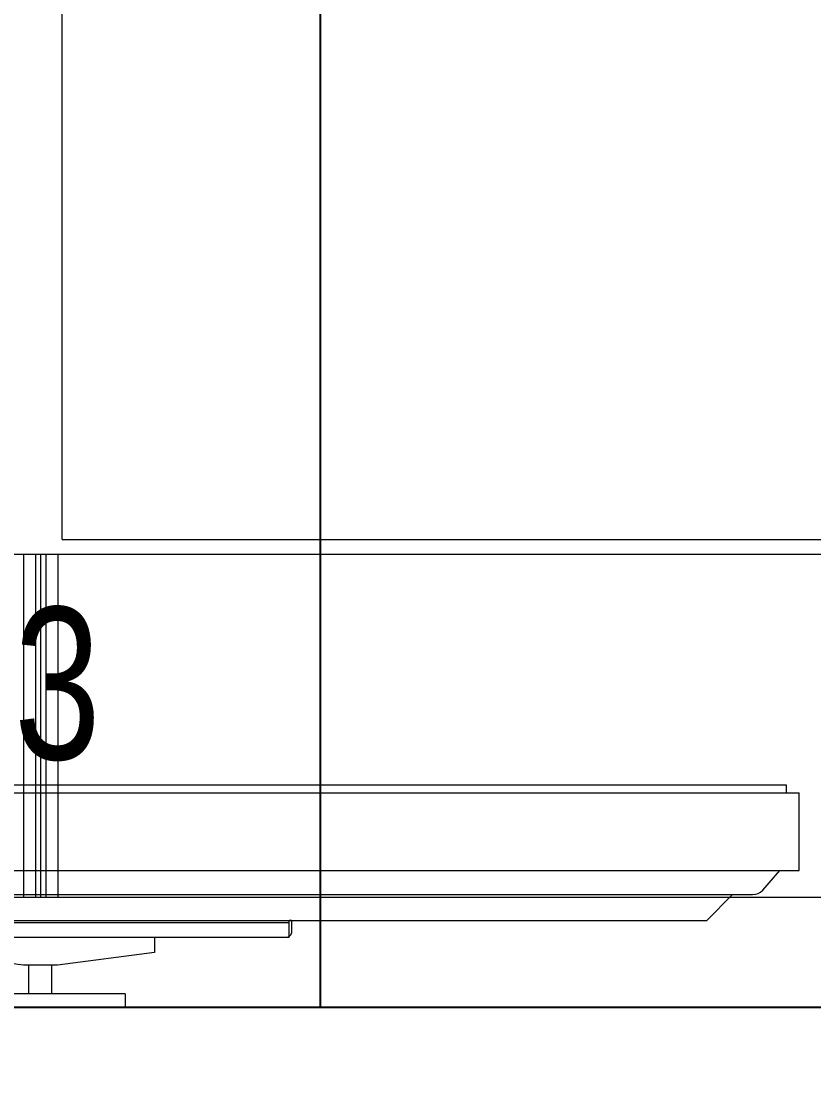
# Model space of a CAD drawing. Extents: x -12260 to 304645, y -29287 to 19916.
# Drawn here: x 11224 to 11680, y -851 to -242 of the extents above; entities that cross this region are included whole.
import ezdxf
from ezdxf import colors
from ezdxf.entities.mleader import LeaderData, LeaderLine
from ezdxf.math import Vec2, Vec3

# ---------------------------------------------------------------- set-up
doc = ezdxf.new("R2010")
doc.units = 0
doc.header["$LTSCALE"] = 0.25
doc.linetypes.add('DASHDOT', pattern=[25.4, 12.7, -6.35, 0, -6.35])
for name, color, linetype, lineweight in [('01-First Floor$0$72_EGR_EQP_TAG', 142, 'Continuous', 5), ('01-First Floor$0$Aluminum', 251, 'Continuous', 5), ('01-First Floor$0$LOADING', 253, 'Continuous', 5), ('01-First Floor$0$Walls', 251, 'Continuous', 5), ('E-LITE-CLNG-CNDT', 6, 'DASHDOT', 35), ('T-DATA-TEXT', 2, 'Continuous', 25)]:
    doc.layers.add(name, color=color, linetype=linetype, lineweight=lineweight)
doc.layers.add('01-First Floor$0$FALSE CEILING', color=251, linetype='Continuous')
doc.layers.add('01-First Floor$0$TME-NON MEDICAL FURNITURE', color=242, linetype='Continuous')
doc.styles.add('01-First Floor$0$X3G_ENTITY_257CFD', font='swisscl.ttf', dxfattribs={"height": 200})
doc.styles.add('DC_Elc_Romans', font='elc_romans.shx', dxfattribs={"width": 0.7})

# ---------------------------------------------------------------- blocks, each defined once
blk = doc.blocks.new('01-First Floor$0$GF21008-P')
at = {"layer": '01-First Floor$0$LOADING'}
for p, q in [((-0.77088, 0), (0.79062, 0)), ((0, -0.1974), (0, 0)), ((0.00691, -0.1974), (0.00691, 0)), ((0.00987, -0.1974), (0.00987, 0)), ((0.01283, -0.1974), (0.01283, 0)), ((0.01974, -0.1974), (0.01974, 0)), ((-0.7767, -0.1974), (0.79645, -0.1974)), ((0.02235, -0.20585), (0.02235, -0.73852)), ((0.02235, -0.20585), (0.63897, -0.20585))]:
    blk.add_line(p, q, dxfattribs=at)
blk = doc.blocks.new('01-First Floor$0$DM15862C-P')
at = {"lineweight": 0}
for p, q in [((-0.38346, 0), (-0.39826, -0.0149)), ((0.38346, 0), (-0.38346, 0)), ((-0.41566, -0.01746), (-0.42555, -0.02872)), ((0.41004, -0.0149), (-0.40986, -0.0149)), ((-0.43669, -0.02872), (-0.43669, -0.0734)), ((0.43652, -0.02872), (-0.43669, -0.02872)), ((0.43652, -0.0734), (-0.43669, -0.0734)), ((-0.42913, -0.078), (-0.42913, -0.0734)), ((0.42896, -0.078), (-0.42913, -0.078))]:
    blk.add_line(p, q, dxfattribs=at)
blk.add_open_spline([(-0.40986, -0.0149), (-0.41208, -0.0149), (-0.41412, -0.01575), (-0.41566, -0.01746)], degree=3, dxfattribs=at)
blk = doc.blocks.new('01-First Floor$0$DM15863A-P')
at = {"color": 0, "lineweight": 0}
for p, q in [((-0.14448, 0.05), (-0.14448, 0.04272)), ((-0.14448, 0.05), (-0.14308, 0.05)), ((-0.14308, 0.05), (0.14308, 0.05)), ((-0.14308, 0.04076), (-0.14308, 0.05)), ((-0.14308, 0.04888), (0.14308, 0.04888)), ((0.14448, 0.05), (0.14308, 0.05)), ((0.14308, 0.04076), (0.14308, 0.05)), ((0.14448, 0.05), (0.14448, 0.04272)), ((-0.14308, 0.04076), (-0.14308, 0.04048)), ((-0.14308, 0.04048), (-0.14224, 0.04048)), ((-0.14224, 0.04048), (0.14308, 0.04048)), ((-0.0658, 0.03824), (-0.0658, 0.04048)), ((-0.0658, 0.03152), (-0.0658, 0.03824)), ((0.06552, 0.04048), (0.06552, 0.03824)), ((0.06552, 0.03824), (0.06552, 0.03152)), ((0.14308, 0.04048), (0.14224, 0.04048)), ((-0.0098, 0.02424), (-0.0658, 0.03152)), ((0.06552, 0.03152), (0.0098, 0.02424)), ((0.0098, 0.02424), (-0.0098, 0.02424)), ((-0.00672, 0.00784), (-0.00672, 0.02424)), ((0.00644, 0.00784), (0.00644, 0.02424)), ((0.04872, 0.00784), (-0.04872, 0.00784)), ((-0.04872, 0.00784), (-0.04872, 0)), ((0.04872, 0.00784), (0.04872, 0)), ((0.04872, 0), (-0.04872, 0))]:
    blk.add_line(p, q, dxfattribs=at)
for points in [[(-0.14448, 0.04272), (-0.14448, 0.04188), (-0.14336, 0.04076), (-0.14308, 0.04076)], [(0.14308, 0.04048), (0.14308, 0.04076), (0.1442, 0.04188), (0.1442, 0.04244), (0.14448, 0.04272)]]:
    blk.add_lwpolyline(points, dxfattribs=at)
blk = doc.blocks.new('01-First Floor$0$A$C37be4daf')
at = {"layer": '01-First Floor$0$Aluminum'}
blk.add_line((1416.01, 498.24), (216.01, 498.24), dxfattribs=at)
blk = doc.blocks.new('01-First Floor')
at = {"layer": '01-First Floor$0$FALSE CEILING', "linetype": 'Continuous'}
blk.add_line((11396.44, -810), (11396.44, 3760), dxfattribs=at)
at = {"layer": '01-First Floor$0$FALSE CEILING'}
blk.add_lwpolyline([(9507.86, -810), (8396.44, 301.42), (8396.44, 3760), (13106, 3760), (13106, -810), (9507.86, -810)], dxfattribs=at)
at = {"layer": '01-First Floor$0$Walls'}
blk.add_line((13106, -810), (9507.86, -810), dxfattribs=at)
at = {"rotation": 180}
blk.add_blockref('01-First Floor$0$A$C37be4daf', (12122.94, -311.76, 0.1), dxfattribs=at)
at = {"layer": '01-First Floor$0$LOADING', "xscale": 1000, "yscale": 1000, "zscale": 1000, "rotation": 180}
blk.add_blockref('01-First Floor$0$DM15862C-P', (11235.31, -760, -0.1), dxfattribs=at)
at = {"layer": '01-First Floor$0$LOADING', "xscale": 1000, "yscale": 1000, "zscale": 1000}
blk.add_blockref('01-First Floor$0$DM15863A-P', (11235.31, -810, -0.1), dxfattribs=at)
at = {"layer": '01-First Floor$0$TME-NON MEDICAL FURNITURE', "xscale": -1000, "yscale": 1000, "zscale": 1000, "rotation": 180}
blk.add_blockref('01-First Floor$0$GF21008-P', (11225.44, -746.53, -0.1), dxfattribs=at)
at = {"layer": '01-First Floor$0$72_EGR_EQP_TAG', "insert": (11220.06, -579.7, -0.1), "char_height": 87.473, "attachment_point": 2, "style": '01-First Floor$0$X3G_ENTITY_257CFD'}
blk.add_mtext('03', dxfattribs=at)
blk = doc.blocks.new('DC_Arrow-ArrowEllipse')
at = {"color": 0}
blk.add_ellipse((0, 0), major_axis=(0.4, 0), ratio=0.4, dxfattribs=at)
at = {"color": 0, "ltscale": 0.5}
blk.add_solid([(-1.4, 0.1667), (-0.4, 0), (-1.4, -0.1667)], dxfattribs=at)

msp = doc.modelspace()

# ---------------------------------------------------------------- block references
at = {"layer": 'E-LITE-CLNG-CNDT'}
msp.add_blockref('01-First Floor', (0, 0), dxfattribs=at)

# ---------------------------------------------------------------- leaders
at = {"layer": 'T-DATA-TEXT'}
ml = msp.add_multileader_mtext('Standard', dxfattribs=at)
ml.set_content('LINE 7 TO SOUND RACK\\PIN DATA ROOM  ', color=256, style='DC_Elc_Romans')
ml.set_leader_properties(color=45)
ml.set_arrow_properties(name='DC_Arrow-ArrowEllipse')
ml.build(insert=Vec2(0, 0))
ml.multileader.update_dxf_attribs({"dogleg_length": 2, "arrow_head_size": 200, "scale": 100})
ctx = ml.context
ctx.base_point, ctx.scale, ctx.char_height, ctx.arrow_head_size, ctx.landing_gap_size, ctx.plane_origin = Vec3(7841.28, 241), 100, 200, 200, 200, Vec3(16810.87, 3595.52)
notes = []
notes.append((ctx, [(0, (1, 1, 0), (7641.28, 241), (1, 0), 200, [(0, [(5536, -1185.65)], 0, [])])]))
ctx.mtext.insert, ctx.mtext.width, ctx.mtext.flow_direction = Vec3(8041.28, 341), 2820.2952, 5
for ctx, leaders in notes:
    for number, flags, end, landing, length, lines in leaders:
        leader = LeaderData()
        leader.index, (leader.has_last_leader_line, leader.has_dogleg_vector, leader.attachment_direction) = number, flags
        leader.last_leader_point, leader.dogleg_vector, leader.dogleg_length = Vec3(end), Vec3(landing), length
        for number, points, colour, breaks in lines:
            line = LeaderLine()
            line.index, line.vertices, line.color, line.breaks = number, Vec3.list(points), colors.encode_raw_color(colour), breaks
            leader.lines.append(line)
        ctx.leaders.append(leader)

doc.saveas('drawing.dxf')
